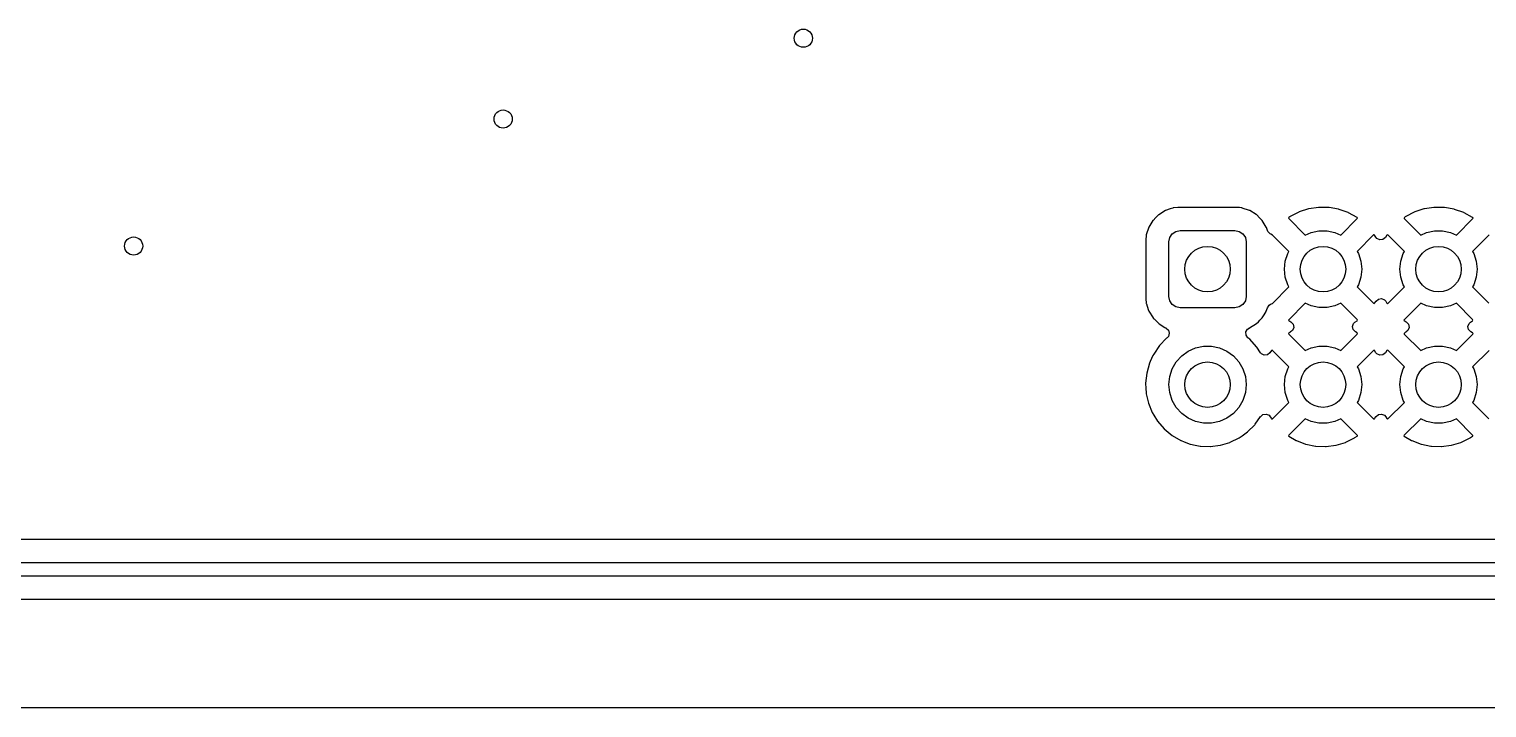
# Model space of a CAD drawing. Extents: x 51 to 243, y -135 to -54.
# Drawn here: x 165.85 to 197.91, y -135.38 to -120.45 of the extents above; entities that cross this region are included whole.
import ezdxf

# ---------------------------------------------------------------- set-up
doc = ezdxf.new("R2010")
doc.units = 0
doc.layers.add('BLACK', color=7, linetype='CONTINUOUS')

msp = doc.modelspace()

# ---------------------------------------------------------------- linework, layer by layer
at = {"layer": 'BLACK', "linetype": 'CONTINUOUS'}
for p, q in [((191.007, -124.385), (190.945, -124.406)), ((191.014, -124.382), (191.007, -124.385)), ((191.007, -124.385), (191.007, -124.385)), ((191.021, -124.382), (191.014, -124.382)), ((191.116, -124.372), (191.021, -124.382)), ((191.021, -124.382), (191.021, -124.382)), ((191.12, -124.371), (191.116, -124.372)), ((191.116, -124.372), (191.116, -124.372)), ((192.42, -124.371), (191.12, -124.371)), ((192.475, -124.377), (192.42, -124.371)), ((192.518, -124.382), (192.475, -124.377)), ((192.525, -124.382), (192.518, -124.382)), ((192.518, -124.382), (192.518, -124.382)), ((192.531, -124.384), (192.525, -124.382)), ((192.532, -124.385), (192.531, -124.384)), ((192.531, -124.384), (192.531, -124.384)), ((192.693, -124.438), (192.532, -124.385)), ((194.21, -124.371), (193.999, -124.404)), ((194.22, -124.371), (194.21, -124.371)), ((194.433, -124.373), (194.22, -124.371)), ((194.443, -124.374), (194.433, -124.373)), ((194.653, -124.412), (194.443, -124.374)), ((196.75, -124.371), (196.539, -124.404)), ((196.76, -124.371), (196.75, -124.371)), ((196.973, -124.373), (196.76, -124.371)), ((196.983, -124.374), (196.973, -124.373)), ((197.193, -124.412), (196.983, -124.374)), ((190.567, -124.663), (190.524, -124.733)), ((190.571, -124.657), (190.567, -124.663)), ((190.567, -124.663), (190.567, -124.663)), ((190.635, -124.593), (190.571, -124.657)), ((190.69, -124.537), (190.635, -124.593)), ((190.696, -124.532), (190.69, -124.537)), ((190.846, -124.438), (190.696, -124.532)), ((190.945, -124.406), (190.846, -124.438)), ((192.699, -124.442), (192.693, -124.438)), ((192.837, -124.527), (192.699, -124.442)), ((192.699, -124.442), (192.699, -124.442)), ((192.843, -124.531), (192.837, -124.527)), ((192.919, -124.606), (192.843, -124.531)), ((192.968, -124.656), (192.919, -124.606)), ((193.062, -124.806), (192.968, -124.656)), ((193.56, -124.595), (193.551, -124.606)), ((193.551, -124.606), (193.558, -124.619)), ((193.558, -124.619), (193.918, -124.979)), ((193.58, -124.58), (193.56, -124.595)), ((193.588, -124.575), (193.58, -124.58)), ((193.777, -124.476), (193.588, -124.575)), ((193.787, -124.472), (193.777, -124.476)), ((193.989, -124.406), (193.787, -124.472)), ((193.999, -124.404), (193.989, -124.406)), ((194.663, -124.414), (194.653, -124.412)), ((194.864, -124.485), (194.663, -124.414)), ((194.702, -124.979), (195.063, -124.617)), ((194.873, -124.49), (194.864, -124.485)), ((195.06, -124.593), (194.873, -124.49)), ((195.064, -124.595), (195.06, -124.593)), ((195.063, -124.617), (195.069, -124.606)), ((195.07, -124.605), (195.064, -124.595)), ((195.069, -124.606), (195.07, -124.605)), ((196.1, -124.595), (196.091, -124.606)), ((196.091, -124.606), (196.098, -124.619)), ((196.098, -124.619), (196.458, -124.979)), ((196.12, -124.58), (196.1, -124.595)), ((196.128, -124.575), (196.12, -124.58)), ((196.317, -124.476), (196.128, -124.575)), ((196.327, -124.472), (196.317, -124.476)), ((196.529, -124.406), (196.327, -124.472)), ((196.539, -124.404), (196.529, -124.406)), ((197.203, -124.414), (197.193, -124.412)), ((197.404, -124.485), (197.203, -124.414)), ((197.242, -124.979), (197.603, -124.617)), ((197.413, -124.49), (197.404, -124.485)), ((197.6, -124.593), (197.413, -124.49)), ((197.604, -124.595), (197.6, -124.593)), ((197.603, -124.617), (197.609, -124.606)), ((197.61, -124.605), (197.604, -124.595)), ((197.609, -124.606), (197.61, -124.605)), ((190.42, -124.997), (190.411, -125.08)), ((190.422, -124.982), (190.42, -124.997)), ((190.478, -124.807), (190.422, -124.975)), ((190.422, -124.975), (190.422, -124.982)), ((190.422, -124.982), (190.422, -124.982)), ((190.524, -124.733), (190.478, -124.807)), ((190.92, -125.13), (190.939, -125.034)), ((190.939, -125.034), (190.993, -124.953)), ((190.993, -124.953), (191.074, -124.899)), ((191.074, -124.899), (191.17, -124.88)), ((191.17, -124.88), (192.37, -124.88)), ((192.37, -124.88), (192.466, -124.899)), ((192.466, -124.899), (192.547, -124.953)), ((192.547, -124.953), (192.601, -125.034)), ((192.601, -125.034), (192.62, -125.13)), ((193.064, -124.813), (193.062, -124.806)), ((193.087, -124.883), (193.064, -124.813)), ((193.064, -124.813), (193.064, -124.813)), ((193.096, -124.904), (193.087, -124.883)), ((193.147, -124.954), (193.096, -124.904)), ((193.16, -124.957), (193.147, -124.954)), ((193.2, -124.979), (193.16, -124.957)), ((193.56, -125.339), (193.2, -124.979)), ((193.918, -124.979), (194.047, -124.922)), ((194.047, -124.922), (194.221, -124.885)), ((194.221, -124.885), (194.399, -124.885)), ((194.399, -124.885), (194.573, -124.922)), ((194.573, -124.922), (194.702, -124.979)), ((195.423, -124.976), (195.06, -125.339)), ((195.432, -124.972), (195.423, -124.976)), ((195.443, -124.981), (195.432, -124.972)), ((195.473, -125.028), (195.443, -124.981)), ((195.494, -125.052), (195.473, -125.028)), ((195.683, -125.031), (195.628, -125.076)), ((195.716, -124.982), (195.683, -125.031)), ((195.728, -124.973), (195.716, -124.982)), ((195.74, -124.979), (195.728, -124.973)), ((196.1, -125.339), (195.74, -124.979)), ((196.458, -124.979), (196.587, -124.922)), ((196.587, -124.922), (196.761, -124.885)), ((196.761, -124.885), (196.939, -124.885)), ((196.939, -124.885), (197.113, -124.922)), ((197.113, -124.922), (197.242, -124.979)), ((197.963, -124.976), (197.6, -125.339)), ((190.411, -125.08), (190.411, -126.38)), ((190.92, -126.33), (190.92, -125.13)), ((192.62, -125.13), (192.62, -126.33)), ((193.533, -125.384), (193.56, -125.339)), ((195.06, -125.339), (195.087, -125.384)), ((195.558, -125.084), (195.494, -125.052)), ((195.628, -125.076), (195.558, -125.084)), ((196.073, -125.384), (196.1, -125.339)), ((197.6, -125.339), (197.627, -125.384)), ((193.46, -125.73), (193.479, -125.553)), ((193.479, -125.553), (193.533, -125.384)), ((195.087, -125.384), (195.141, -125.553)), ((195.141, -125.553), (195.16, -125.73)), ((196, -125.73), (196.019, -125.553)), ((196.019, -125.553), (196.073, -125.384)), ((197.627, -125.384), (197.681, -125.553)), ((197.681, -125.553), (197.7, -125.73)), ((193.479, -125.907), (193.46, -125.73)), ((193.533, -126.076), (193.479, -125.907)), ((195.141, -125.907), (195.087, -126.076)), ((195.16, -125.73), (195.141, -125.907)), ((196.019, -125.907), (196, -125.73)), ((196.073, -126.076), (196.019, -125.907)), ((197.681, -125.907), (197.627, -126.076)), ((197.7, -125.73), (197.681, -125.907)), ((193.196, -126.485), (193.56, -126.121)), ((193.56, -126.121), (193.533, -126.076)), ((195.087, -126.076), (195.06, -126.121)), ((195.06, -126.121), (195.42, -126.481)), ((195.736, -126.485), (196.1, -126.121)), ((196.1, -126.121), (196.073, -126.076)), ((197.627, -126.076), (197.6, -126.121)), ((197.6, -126.121), (197.96, -126.481)), ((190.411, -126.38), (190.412, -126.384)), ((190.412, -126.384), (190.412, -126.384)), ((190.412, -126.384), (190.422, -126.477)), ((190.422, -126.477), (190.422, -126.486)), ((190.422, -126.486), (190.425, -126.493)), ((190.425, -126.493), (190.425, -126.493)), ((190.425, -126.493), (190.467, -126.618)), ((190.467, -126.618), (190.478, -126.654)), ((190.939, -126.426), (190.92, -126.33)), ((190.993, -126.507), (190.939, -126.426)), ((191.074, -126.561), (190.993, -126.507)), ((191.17, -126.58), (191.074, -126.561)), ((192.37, -126.58), (191.17, -126.58)), ((192.466, -126.561), (192.37, -126.58)), ((192.547, -126.507), (192.466, -126.561)), ((192.601, -126.426), (192.547, -126.507)), ((192.62, -126.33), (192.601, -126.426)), ((193.062, -126.653), (193.087, -126.578)), ((193.087, -126.578), (193.127, -126.52)), ((193.127, -126.52), (193.157, -126.502)), ((193.157, -126.502), (193.196, -126.485)), ((193.918, -126.481), (193.557, -126.842)), ((194.047, -126.538), (193.918, -126.481)), ((194.221, -126.575), (194.047, -126.538)), ((194.399, -126.575), (194.221, -126.575)), ((194.573, -126.538), (194.399, -126.575)), ((194.702, -126.481), (194.573, -126.538)), ((195.061, -126.84), (194.702, -126.481)), ((195.42, -126.481), (195.432, -126.488)), ((195.432, -126.488), (195.444, -126.479)), ((195.444, -126.479), (195.478, -126.432)), ((195.478, -126.432), (195.479, -126.433)), ((195.479, -126.433), (195.527, -126.389)), ((195.527, -126.389), (195.597, -126.377)), ((195.597, -126.377), (195.662, -126.404)), ((195.662, -126.404), (195.69, -126.436)), ((195.69, -126.436), (195.716, -126.479)), ((195.716, -126.479), (195.727, -126.489)), ((195.727, -126.489), (195.736, -126.485)), ((196.458, -126.481), (196.097, -126.842)), ((196.587, -126.538), (196.458, -126.481)), ((196.761, -126.575), (196.587, -126.538)), ((196.939, -126.575), (196.761, -126.575)), ((197.113, -126.538), (196.939, -126.575)), ((197.242, -126.481), (197.113, -126.538)), ((197.601, -126.84), (197.242, -126.481)), ((190.478, -126.654), (190.572, -126.804)), ((190.572, -126.804), (190.577, -126.81)), ((190.577, -126.81), (190.594, -126.826)), ((190.594, -126.826), (190.697, -126.929)), ((190.697, -126.929), (190.703, -126.933)), ((190.703, -126.933), (190.703, -126.933)), ((190.703, -126.933), (190.831, -127.012)), ((192.694, -127.022), (192.844, -126.928)), ((192.844, -126.928), (192.887, -126.886)), ((192.887, -126.886), (192.918, -126.855)), ((192.918, -126.855), (192.964, -126.808)), ((192.964, -126.808), (192.969, -126.803)), ((192.969, -126.803), (193.012, -126.734)), ((193.012, -126.734), (193.058, -126.659)), ((193.058, -126.659), (193.062, -126.653)), ((193.058, -126.659), (193.058, -126.659)), ((193.557, -126.842), (193.55, -126.855)), ((193.55, -126.855), (193.555, -126.862)), ((193.555, -126.862), (193.602, -126.89)), ((193.602, -126.89), (193.651, -126.941)), ((193.651, -126.941), (193.664, -127.011)), ((194.957, -126.992), (194.982, -126.926)), ((194.982, -126.926), (195.01, -126.899)), ((195.01, -126.899), (195.059, -126.864)), ((195.059, -126.864), (195.066, -126.855)), ((195.068, -126.853), (195.061, -126.84)), ((195.066, -126.855), (195.068, -126.853)), ((196.097, -126.842), (196.09, -126.855)), ((196.09, -126.855), (196.095, -126.862)), ((196.095, -126.862), (196.142, -126.89)), ((196.142, -126.89), (196.191, -126.941)), ((196.191, -126.941), (196.204, -127.011)), ((197.497, -126.992), (197.522, -126.926)), ((197.522, -126.926), (197.55, -126.899)), ((197.55, -126.899), (197.599, -126.864)), ((197.599, -126.864), (197.606, -126.855)), ((197.608, -126.853), (197.601, -126.84)), ((197.606, -126.855), (197.608, -126.853)), ((190.865, -127.251), (190.711, -127.412)), ((190.831, -127.012), (190.847, -127.022)), ((190.847, -127.022), (190.854, -127.024)), ((190.854, -127.024), (190.856, -127.025)), ((190.856, -127.025), (190.91, -127.072)), ((190.879, -127.24), (190.865, -127.251)), ((190.908, -127.209), (190.879, -127.24)), ((190.929, -127.141), (190.908, -127.209)), ((190.91, -127.072), (190.929, -127.141)), ((192.613, -127.111), (192.648, -127.049)), ((192.616, -127.181), (192.613, -127.111)), ((192.657, -127.239), (192.616, -127.181)), ((192.648, -127.049), (192.682, -127.026)), ((192.7, -127.273), (192.657, -127.239)), ((192.682, -127.026), (192.687, -127.024)), ((192.687, -127.024), (192.694, -127.022)), ((192.85, -127.438), (192.7, -127.273)), ((193.56, -127.135), (193.551, -127.146)), ((193.551, -127.146), (193.558, -127.159)), ((193.558, -127.159), (193.918, -127.519)), ((193.58, -127.12), (193.56, -127.135)), ((193.588, -127.115), (193.58, -127.12)), ((193.597, -127.11), (193.588, -127.115)), ((193.638, -127.077), (193.597, -127.11)), ((193.664, -127.011), (193.638, -127.077)), ((194.702, -127.519), (195.063, -127.157)), ((194.972, -127.061), (194.957, -126.992)), ((195.022, -127.112), (194.972, -127.061)), ((195.06, -127.133), (195.022, -127.112)), ((195.064, -127.135), (195.06, -127.133)), ((195.063, -127.157), (195.07, -127.145)), ((195.07, -127.145), (195.064, -127.135)), ((196.1, -127.135), (196.091, -127.146)), ((196.091, -127.146), (196.098, -127.159)), ((196.098, -127.159), (196.458, -127.519)), ((196.12, -127.12), (196.1, -127.135)), ((196.128, -127.115), (196.12, -127.12)), ((196.137, -127.11), (196.128, -127.115)), ((196.178, -127.077), (196.137, -127.11)), ((196.204, -127.011), (196.178, -127.077)), ((197.242, -127.519), (197.603, -127.157)), ((197.512, -127.061), (197.497, -126.992)), ((197.562, -127.112), (197.512, -127.061)), ((197.6, -127.133), (197.562, -127.112)), ((197.604, -127.135), (197.6, -127.133)), ((197.603, -127.157), (197.61, -127.145)), ((197.61, -127.145), (197.604, -127.135)), ((190.585, -127.597), (190.569, -127.631)), ((190.711, -127.412), (190.585, -127.597)), ((191.201, -127.638), (191.345, -127.534)), ((191.345, -127.534), (191.507, -127.462)), ((191.507, -127.462), (191.681, -127.425)), ((191.681, -127.425), (191.859, -127.425)), ((191.859, -127.425), (192.033, -127.462)), ((192.033, -127.462), (192.195, -127.534)), ((192.195, -127.534), (192.339, -127.638)), ((192.853, -127.443), (192.85, -127.438)), ((192.934, -127.568), (192.853, -127.443)), ((192.853, -127.443), (192.853, -127.443)), ((192.954, -127.592), (192.934, -127.568)), ((193.018, -127.623), (192.954, -127.592)), ((193.143, -127.57), (193.089, -127.615)), ((193.176, -127.522), (193.143, -127.57)), ((193.188, -127.513), (193.176, -127.522)), ((193.2, -127.519), (193.188, -127.513)), ((193.56, -127.879), (193.2, -127.519)), ((193.918, -127.519), (194.047, -127.462)), ((194.047, -127.462), (194.221, -127.425)), ((194.221, -127.425), (194.399, -127.425)), ((194.399, -127.425), (194.573, -127.462)), ((194.573, -127.462), (194.702, -127.519)), ((195.423, -127.516), (195.06, -127.879)), ((195.432, -127.512), (195.423, -127.516)), ((195.443, -127.521), (195.432, -127.512)), ((195.473, -127.568), (195.443, -127.521)), ((195.494, -127.592), (195.473, -127.568)), ((195.558, -127.624), (195.494, -127.592)), ((195.683, -127.571), (195.628, -127.616)), ((195.716, -127.522), (195.683, -127.571)), ((195.728, -127.513), (195.716, -127.522)), ((195.74, -127.519), (195.728, -127.513)), ((196.1, -127.879), (195.74, -127.519)), ((196.458, -127.519), (196.587, -127.462)), ((196.587, -127.462), (196.761, -127.425)), ((196.761, -127.425), (196.939, -127.425)), ((196.939, -127.425), (197.113, -127.462)), ((197.113, -127.462), (197.242, -127.519)), ((197.963, -127.516), (197.6, -127.879)), ((190.491, -127.799), (190.431, -128.015)), ((190.51, -127.758), (190.491, -127.799)), ((190.569, -127.631), (190.51, -127.758)), ((190.939, -128.093), (190.993, -127.924)), ((190.993, -127.924), (191.082, -127.77)), ((191.082, -127.77), (191.201, -127.638)), ((192.339, -127.638), (192.458, -127.77)), ((192.458, -127.77), (192.547, -127.924)), ((192.547, -127.924), (192.601, -128.093)), ((193.089, -127.615), (193.018, -127.623)), ((193.479, -128.093), (193.533, -127.924)), ((193.533, -127.924), (193.56, -127.879)), ((195.06, -127.879), (195.087, -127.924)), ((195.087, -127.924), (195.141, -128.093)), ((195.628, -127.616), (195.558, -127.624)), ((196.019, -128.093), (196.073, -127.924)), ((196.073, -127.924), (196.1, -127.879)), ((197.6, -127.879), (197.627, -127.924)), ((197.627, -127.924), (197.681, -128.093)), ((190.431, -128.015), (190.407, -128.237)), ((190.407, -128.237), (190.408, -128.242)), ((190.408, -128.242), (190.414, -128.351)), ((190.408, -128.242), (190.408, -128.242)), ((190.92, -128.27), (190.939, -128.093)), ((192.601, -128.093), (192.62, -128.27)), ((193.46, -128.27), (193.479, -128.093)), ((195.141, -128.093), (195.16, -128.27)), ((196, -128.27), (196.019, -128.093)), ((197.681, -128.093), (197.7, -128.27)), ((190.414, -128.351), (190.42, -128.46)), ((190.42, -128.46), (190.421, -128.465)), ((190.421, -128.465), (190.421, -128.465)), ((190.421, -128.465), (190.423, -128.474)), ((190.423, -128.474), (190.469, -128.678)), ((190.939, -128.447), (190.92, -128.27)), ((190.993, -128.616), (190.939, -128.447)), ((192.601, -128.447), (192.547, -128.616)), ((192.62, -128.27), (192.601, -128.447)), ((193.479, -128.447), (193.46, -128.27)), ((193.533, -128.616), (193.479, -128.447)), ((195.141, -128.447), (195.087, -128.616)), ((195.16, -128.27), (195.141, -128.447)), ((196.019, -128.447), (196, -128.27)), ((196.073, -128.616), (196.019, -128.447)), ((197.681, -128.447), (197.627, -128.616)), ((197.7, -128.27), (197.681, -128.447)), ((190.469, -128.678), (190.553, -128.885)), ((190.553, -128.885), (190.59, -128.945)), ((191.082, -128.77), (190.993, -128.616)), ((191.201, -128.902), (191.082, -128.77)), ((192.458, -128.77), (192.339, -128.902)), ((192.547, -128.616), (192.458, -128.77)), ((193.196, -129.025), (193.56, -128.661)), ((193.56, -128.661), (193.533, -128.616)), ((195.087, -128.616), (195.06, -128.661)), ((195.06, -128.661), (195.42, -129.021)), ((195.736, -129.025), (196.1, -128.661)), ((196.1, -128.661), (196.073, -128.616)), ((197.627, -128.616), (197.6, -128.661)), ((197.6, -128.661), (197.96, -129.021)), ((190.59, -128.945), (190.667, -129.071)), ((190.667, -129.071), (190.67, -129.075)), ((190.67, -129.075), (190.816, -129.244)), ((191.345, -129.006), (191.201, -128.902)), ((191.507, -129.078), (191.345, -129.006)), ((191.681, -129.115), (191.507, -129.078)), ((191.859, -129.115), (191.681, -129.115)), ((192.033, -129.078), (191.859, -129.115)), ((192.195, -129.006), (192.033, -129.078)), ((192.339, -128.902), (192.195, -129.006)), ((192.65, -129.311), (192.808, -129.153)), ((192.808, -129.153), (192.818, -129.14)), ((192.818, -129.14), (192.938, -128.972)), ((192.938, -128.972), (192.94, -128.973)), ((192.94, -128.973), (192.987, -128.929)), ((192.987, -128.929), (193.057, -128.917)), ((193.057, -128.917), (193.122, -128.945)), ((193.122, -128.945), (193.15, -128.977)), ((193.15, -128.977), (193.176, -129.019)), ((193.176, -129.019), (193.187, -129.029)), ((193.187, -129.029), (193.196, -129.025)), ((193.918, -129.021), (193.557, -129.382)), ((194.047, -129.078), (193.918, -129.021)), ((194.221, -129.115), (194.047, -129.078)), ((194.399, -129.115), (194.221, -129.115)), ((194.573, -129.078), (194.399, -129.115)), ((194.702, -129.021), (194.573, -129.078)), ((195.061, -129.38), (194.702, -129.021)), ((195.42, -129.021), (195.432, -129.028)), ((195.432, -129.028), (195.444, -129.019)), ((195.444, -129.019), (195.478, -128.972)), ((195.478, -128.972), (195.479, -128.973)), ((195.479, -128.973), (195.527, -128.929)), ((195.527, -128.929), (195.597, -128.917)), ((195.597, -128.917), (195.662, -128.944)), ((195.662, -128.944), (195.69, -128.976)), ((195.69, -128.976), (195.716, -129.019)), ((195.716, -129.019), (195.727, -129.029)), ((195.727, -129.029), (195.736, -129.025)), ((196.458, -129.021), (196.097, -129.382)), ((196.587, -129.078), (196.458, -129.021)), ((196.761, -129.115), (196.587, -129.078)), ((196.939, -129.115), (196.761, -129.115)), ((197.113, -129.078), (196.939, -129.115)), ((197.242, -129.021), (197.113, -129.078)), ((197.601, -129.38), (197.242, -129.021)), ((190.816, -129.244), (190.988, -129.387)), ((190.988, -129.387), (191.181, -129.499)), ((191.181, -129.499), (191.186, -129.501)), ((191.186, -129.501), (191.186, -129.501)), ((191.186, -129.501), (191.259, -129.529)), ((191.259, -129.529), (191.39, -129.579)), ((192.267, -129.539), (192.468, -129.441)), ((192.468, -129.441), (192.533, -129.395)), ((192.533, -129.395), (192.65, -129.311)), ((193.557, -129.382), (193.55, -129.395)), ((193.55, -129.395), (193.555, -129.402)), ((193.555, -129.402), (193.717, -129.496)), ((193.717, -129.496), (193.726, -129.501)), ((193.726, -129.501), (193.925, -129.577)), ((194.812, -129.536), (195.003, -129.443)), ((195.003, -129.443), (195.012, -129.437)), ((195.012, -129.437), (195.059, -129.404)), ((195.059, -129.404), (195.066, -129.395)), ((195.068, -129.393), (195.061, -129.38)), ((195.066, -129.395), (195.068, -129.393)), ((196.097, -129.382), (196.09, -129.395)), ((196.09, -129.395), (196.095, -129.402)), ((196.095, -129.402), (196.257, -129.496)), ((196.257, -129.496), (196.266, -129.501)), ((196.266, -129.501), (196.465, -129.577)), ((197.352, -129.536), (197.543, -129.443)), ((197.543, -129.443), (197.552, -129.437)), ((197.552, -129.437), (197.599, -129.404)), ((197.599, -129.404), (197.606, -129.395)), ((197.608, -129.393), (197.601, -129.38)), ((197.606, -129.395), (197.608, -129.393)), ((191.39, -129.579), (191.395, -129.58)), ((191.395, -129.58), (191.395, -129.58)), ((191.395, -129.58), (191.496, -129.601)), ((191.496, -129.601), (191.609, -129.624)), ((191.609, -129.624), (191.614, -129.624)), ((191.614, -129.624), (191.614, -129.624)), ((191.614, -129.624), (191.827, -129.632)), ((191.827, -129.632), (191.827, -129.632)), ((191.827, -129.632), (191.832, -129.632)), ((191.832, -129.632), (191.837, -129.631)), ((191.837, -129.631), (192.048, -129.604)), ((191.837, -129.631), (191.837, -129.631)), ((192.048, -129.604), (192.053, -129.603)), ((192.048, -129.604), (192.048, -129.604)), ((192.053, -129.603), (192.058, -129.602)), ((192.058, -129.602), (192.262, -129.541)), ((192.262, -129.541), (192.267, -129.539)), ((192.262, -129.541), (192.262, -129.541)), ((193.925, -129.577), (193.935, -129.58)), ((193.935, -129.58), (194.144, -129.622)), ((194.144, -129.622), (194.154, -129.623)), ((194.154, -129.623), (194.367, -129.631)), ((194.367, -129.631), (194.377, -129.631)), ((194.377, -129.631), (194.588, -129.604)), ((194.588, -129.604), (194.598, -129.601)), ((194.598, -129.601), (194.802, -129.54)), ((194.802, -129.54), (194.812, -129.536)), ((196.465, -129.577), (196.475, -129.58)), ((196.475, -129.58), (196.684, -129.622)), ((196.684, -129.622), (196.694, -129.623)), ((196.694, -129.623), (196.907, -129.631)), ((196.907, -129.631), (196.917, -129.631)), ((196.917, -129.631), (197.128, -129.604)), ((197.128, -129.604), (197.138, -129.601)), ((197.138, -129.601), (197.342, -129.54)), ((197.342, -129.54), (197.352, -129.536)), ((238.715, -131.675), (150.078, -131.675)), ((149.815, -132.184), (239.028, -132.184)), ((239.028, -132.484), (149.753, -132.484)), ((149.79, -132.993), (238.715, -132.993)), ((243.206, -135.381), (51.4345, -135.381))]:
    msp.add_line(p, q, dxfattribs=at)
at = {"layer": 'BLACK'}
for centre, radius in [((182.88, -120.65), 0.2), ((176.276, -122.428), 0.2), ((168.148, -125.222), 0.2), ((191.77, -125.73), 0.5), ((194.31, -125.73), 0.5), ((196.85, -125.73), 0.5), ((191.77, -128.27), 0.5), ((194.31, -128.27), 0.5), ((196.85, -128.27), 0.5)]:
    msp.add_circle(centre, radius, dxfattribs=at)

doc.saveas('drawing.dxf')
